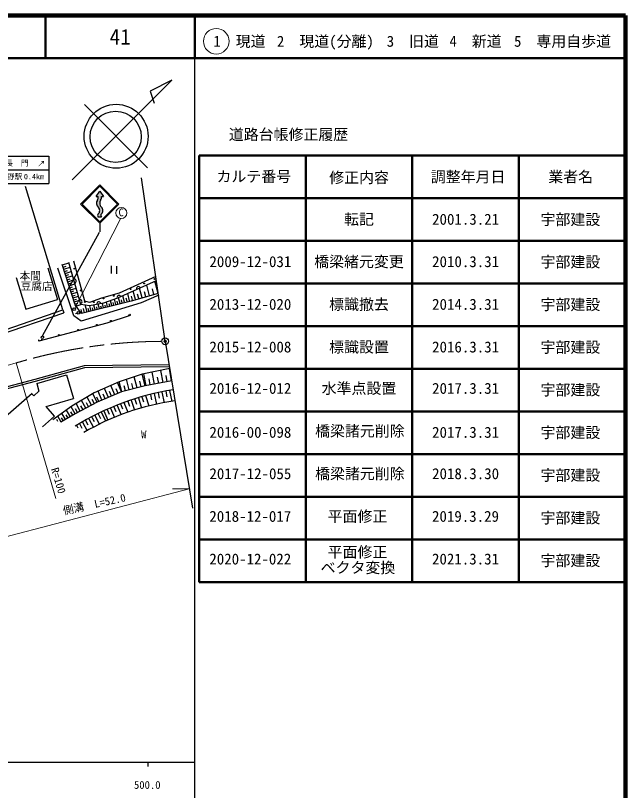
# Model space of a CAD drawing. Units: millimetres, scale not verified. Extents: x 40000 to 680000, y 20000 to 380000.
# Drawn here: x 536947 to 680000, y 198357 to 380000 of the extents above; entities that cross this region are included whole.
import ezdxf
from ezdxf.enums import TextEntityAlignment as Align

# ---------------------------------------------------------------- set-up
doc = ezdxf.new("R2010")
doc.units = ezdxf.units.MM
doc.header["$LTSCALE"] = 1000
doc.header["$PDMODE"] = 32
doc.header["$PDSIZE"] = 500
doc.linetypes.add('CHAIN', pattern=[18.5, 12, -1.5, 3.5, -1.5])
for name, color, linetype, lineweight in [('M-BGD', 7, 'Continuous', 25), ('M-BMK', 2, 'CHAIN', 13), ('M-BMK-SRVR', 3, 'Continuous', 25), ('M-STR-HTXT', 7, 'Continuous', 13), ('M-STR-STRC', 7, 'Continuous', 25), ('M-TTL', 2, 'Continuous', 140), ('M-TTL-BAND', 7, 'Continuous', 25), ('M-TTL-FRAM', 2, 'Continuous', 50), ('M-TTL-LINE', 7, 'Continuous', 50), ('M-TTL-TXT', 7, 'Continuous', 18)]:
    doc.layers.add(name, color=color, linetype=linetype, lineweight=lineweight)
doc.layers.add('M-OTRS', color=6, linetype='Continuous')
doc.styles.add('ＭＳ ゴシック', font='')
doc.styles.get('ＭＳ ゴシック').set_extended_font_data('MS Gothic')

msp = doc.modelspace()

# ---------------------------------------------------------------- hatches: boundary and pattern name
at = {"layer": 'M-STR-STRC'}
msp.add_hatch(color=256, dxfattribs=at).paths.add_polyline_path([(556711, 338863), (555836, 337613), (556336, 337613), (556344, 337566), (556350, 337520), (556354, 337473), (556357, 337426), (556357, 337380), (556356, 337333), (556353, 337286), (556348, 337239), (556341, 337193), (556333, 337147), (556323, 337101), (556310, 337056), (556297, 337011), (556281, 336967), (556263, 336923), (556244, 336881), (556224, 336838), (556201, 336797), (556177, 336757), (556152, 336718), (556149, 336713), (556121, 336670), (556096, 336625), (556072, 336580), (556050, 336534), (556029, 336487), (556011, 336439), (555995, 336390), (555980, 336341), (555967, 336291), (555957, 336241), (555948, 336191), (555941, 336140), (555937, 336089), (555934, 336038), (555933, 335986), (555935, 335935), (555938, 335884), (555943, 335833), (555951, 335782), (555960, 335732), (555971, 335682), (555984, 335632), (556000, 335583), (556017, 335535), (556036, 335487), (556057, 335441), (556079, 335395), (556104, 335350), (556130, 335305), (556158, 335262), (556187, 335221), (556219, 335180), (556251, 335140), (556286, 335102), (556321, 335066), (556336, 335051), (556366, 335028), (556394, 335003), (556422, 334977), (556448, 334950), (556474, 334922), (556498, 334893), (556521, 334863), (556543, 334833), (556564, 334801), (556583, 334769), (556601, 334736), (556618, 334702), (556634, 334667), (556648, 334632), (556661, 334597), (556672, 334561), (556682, 334524), (556691, 334488), (556698, 334450), (556703, 334413), (556707, 334376), (556710, 334338), (556711, 334300), (556711, 334262), (556709, 334225), (556706, 334187), (556701, 334149), (556695, 334112), (556687, 334075), (556678, 334039), (556667, 334002), (556655, 333966), (556642, 333931), (556627, 333896), (556611, 333862), (556594, 333829), (556575, 333796), (556555, 333764), (556534, 333733), (556511, 333702), (556488, 333673), (556463, 333644), (556437, 333617), (556410, 333590), (556382, 333565), (556353, 333540), (556336, 333527), (556322, 333506), (556308, 333484), (556295, 333462), (556283, 333440), (556272, 333417), (556262, 333394), (556252, 333370), (556244, 333346), (556237, 333321), (556230, 333297), (556225, 333272), (556220, 333247), (556217, 333222), (556214, 333196), (556213, 333171), (556212, 333145), (556213, 333120), (556215, 333094), (556217, 333069), (556221, 333044), (556225, 333019), (556231, 332994), (556237, 332969), (556244, 332945), (556253, 332921), (556262, 332897), (556272, 332873), (556284, 332851), (556296, 332828), (556308, 332806), (556322, 332785), (556336, 332765), (557086, 332765), (557072, 332784), (557059, 332804), (557046, 332825), (557034, 332846), (557023, 332868), (557013, 332890), (557004, 332913), (556995, 332935), (556988, 332958), (556981, 332982), (556976, 333005), (556971, 333029), (556967, 333053), (556965, 333077), (556963, 333101), (556962, 333126), (556962, 333150), (556963, 333174), (556965, 333198), (556968, 333222), (556972, 333246), (556976, 333270), (556982, 333294), (556989, 333317), (556996, 333340), (557005, 333363), (557014, 333385), (557024, 333407), (557035, 333429), (557047, 333450), (557060, 333471), (557073, 333491), (557086, 333509), (557116, 333533), (557145, 333559), (557173, 333585), (557200, 333613), (557225, 333642), (557250, 333672), (557273, 333702), (557295, 333734), (557316, 333766), (557335, 333800), (557354, 333834), (557371, 333868), (557386, 333903), (557400, 333939), (557413, 333976), (557424, 334013), (557434, 334050), (557442, 334088), (557449, 334125), (557454, 334164), (557458, 334202), (557460, 334240), (557461, 334279), (557460, 334317), (557458, 334356), (557455, 334394), (557449, 334432), (557443, 334470), (557434, 334508), (557425, 334545), (557414, 334582), (557401, 334619), (557387, 334655), (557372, 334690), (557355, 334725), (557337, 334759), (557317, 334792), (557296, 334824), (557274, 334856), (557251, 334887), (557227, 334917), (557201, 334945), (557175, 334973), (557147, 335000), (557118, 335026), (557088, 335050), (557085, 335052), (557049, 335088), (557014, 335126), (556981, 335165), (556949, 335205), (556919, 335247), (556890, 335289), (556863, 335333), (556838, 335378), (556815, 335423), (556793, 335470), (556774, 335517), (556756, 335565), (556740, 335614), (556726, 335663), (556714, 335713), (556704, 335763), (556696, 335814), (556690, 335865), (556686, 335916), (556683, 335967), (556683, 336018), (556685, 336069), (556689, 336120), (556695, 336171), (556703, 336222), (556713, 336272), (556725, 336322), (556739, 336372), (556755, 336420), (556772, 336468), (556792, 336516), (556813, 336562), (556836, 336608), (556861, 336653), (556888, 336697), (556899, 336713), (556924, 336752), (556949, 336793), (556971, 336834), (556992, 336876), (557011, 336918), (557029, 336962), (557045, 337006), (557059, 337051), (557071, 337096), (557082, 337142), (557091, 337188), (557098, 337234), (557103, 337281), (557106, 337327), (557107, 337374), (557107, 337421), (557105, 337468), (557101, 337515), (557095, 337561), (557087, 337607), (557086, 337613), (557586, 337613)])

# ---------------------------------------------------------------- linework, layer by layer
at = {"layer": 'M-BGD'}
for p, q in [((550266, 341465), (573623, 364818)), ((573623, 364818), (568548, 362297)), ((568548, 362297), (569492, 359449)), ((553096, 359143), (567943, 344292)), ((572044, 303636), (566462, 341940)), ((548069, 310987), (539326, 339899)), ((550904, 312206), (547908, 321627)), ((547933, 321553), (549440, 322052)), ((552253, 312252), (549418, 322130)), ((553213, 313075), (550607, 322404)), ((544515, 320858), (546779, 313418)), ((550607, 309645), (546857, 320803)), ((548102, 321040), (548846, 321286)), ((548272, 320527), (549738, 321012)), ((548437, 320028), (549160, 320267)), ((548602, 319528), (550029, 320000)), ((559384, 321297), (559355, 319497)), ((560705, 319475), (560734, 321275)), ((537074, 318594), (539339, 311153)), ((548763, 319042), (549466, 319275)), ((548923, 318557), (550311, 319015)), ((549080, 318082), (549765, 318308)), ((549237, 317607), (550588, 318053)), ((569859, 318791), (561262, 314904)), ((549394, 317132), (550060, 317352)), ((549551, 316658), (550864, 317092)), ((549708, 316183), (550355, 316397)), ((549865, 315708), (551140, 316130)), ((569951, 317831), (560850, 313715)), ((566638, 313854), (566061, 316072)), ((568403, 314313), (567746, 316834)), ((570408, 314836), (569662, 317700)), ((550022, 315233), (550650, 315441)), ((550179, 314759), (551416, 315168)), ((550336, 314284), (550945, 314485)), ((561262, 314904), (557100, 313761)), ((562518, 312780), (562124, 314291)), ((563720, 313093), (563272, 314811)), ((570408, 314836), (564074, 313052)), ((565086, 313449), (564577, 315401)), ((565862, 313651), (565590, 314694)), ((570545, 314447), (566429, 312618)), ((567521, 314083), (567212, 315268)), ((569405, 314574), (569055, 315921)), ((539339, 311153), (546779, 313418)), ((550493, 313809), (551692, 314206)), ((550650, 313335), (551240, 313530)), ((550807, 312860), (551968, 313244)), ((550964, 312385), (551535, 312574)), ((566429, 312618), (552344, 308365)), ((564074, 313052), (552413, 310148)), ((554265, 312709), (553213, 313075)), ((557100, 313761), (554265, 312709)), ((557558, 312572), (554265, 311932)), ((557589, 311496), (557321, 312526)), ((560850, 313715), (557558, 312572)), ((558557, 311748), (558277, 312822)), ((559041, 311875), (558896, 312430)), ((559524, 312001), (559225, 313151)), ((560008, 312127), (559853, 312721)), ((560492, 312253), (560173, 313480)), ((560976, 312379), (560811, 313011)), ((561460, 312505), (561114, 313834)), ((561989, 312642), (561804, 313353)), ((563119, 312937), (562908, 313744)), ((564403, 313271), (564164, 314188)), ((530483, 304988), (548069, 310987)), ((548069, 310987), (548295, 310325)), ((552413, 310148), (550904, 312206)), ((551121, 311910), (552244, 312282)), ((554265, 311932), (552253, 312252)), ((552555, 310185), (552320, 311087)), ((553136, 310337), (552881, 311317)), ((553718, 310488), (553285, 312150)), ((554202, 310614), (554018, 311321)), ((554686, 310740), (554370, 311952)), ((555170, 310866), (555016, 311457)), ((555654, 310992), (555354, 312143)), ((556137, 311118), (555992, 311679)), ((556621, 311244), (556337, 312335)), ((557105, 311370), (556967, 311900)), ((558073, 311622), (557938, 312140)), ((530709, 304326), (548295, 310325)), ((552344, 308365), (550607, 309645)), ((551027, 310171), (551393, 310245)), ((551980, 310366), (552522, 310476)), ((558432, 307994), (563919, 309732)), ((542517, 303741), (558432, 307994)), ((572044, 303636), (578443, 264517)), ((541534, 294755), (553104, 298002)), ((553104, 298002), (572929, 298226)), ((541664, 294273), (553175, 297503)), ((553175, 297503), (573010, 297727)), ((573111, 297248), (566640, 295944)), ((569538, 293596), (569016, 296423)), ((571540, 293965), (571012, 296825)), ((573565, 294339), (573031, 297231)), ((521481, 289542), (541534, 294755)), ((521717, 289087), (541664, 294273)), ((541916, 293728), (548925, 295787)), ((548925, 295787), (550566, 290203)), ((566640, 295944), (561290, 294161)), ((563631, 292233), (562989, 294727)), ((565468, 292705), (564793, 295329)), ((566431, 292953), (566085, 294298)), ((567395, 293200), (566687, 295954)), ((567559, 293231), (567043, 296026)), ((573591, 294344), (567395, 293200)), ((568548, 293413), (568289, 294819)), ((570539, 293781), (570276, 295202)), ((572552, 294152), (572287, 295590)), ((541916, 293728), (542448, 291918)), ((561290, 294161), (555436, 291554)), ((558720, 290471), (557821, 292616)), ((560244, 291111), (559331, 293289)), ((561019, 291435), (560558, 292533)), ((561793, 291760), (560865, 293972)), ((561885, 291784), (561275, 294154)), ((567395, 293200), (561793, 291760)), ((562758, 292008), (562445, 293225)), ((564549, 292469), (564220, 293748)), ((540871, 291394), (532371, 283999)), ((541229, 290857), (540808, 291340)), ((542448, 291918), (541229, 290857)), ((555436, 291554), (550131, 288399)), ((556122, 289382), (555077, 291341)), ((561793, 291760), (556122, 289382)), ((557219, 289842), (556333, 291954)), ((557969, 290157), (557523, 291221)), ((559482, 290791), (559029, 291872)), ((566611, 290639), (566992, 289437)), ((567462, 290908), (568231, 288478)), ((568601, 291196), (568861, 289934)), ((569489, 291379), (570011, 288843)), ((570384, 291564), (570647, 290290)), ((571280, 291748), (571807, 289190)), ((572183, 291934), (572448, 290650)), ((573086, 292121), (573618, 289540)), ((544160, 288321), (550566, 290203)), ((556122, 289382), (550977, 286638)), ((552142, 287259), (551196, 289032)), ((553425, 287943), (552447, 289776)), ((554088, 288297), (553591, 289229)), ((554751, 288651), (553740, 290545)), ((555437, 289016), (554923, 289980)), ((556480, 289532), (556040, 290580)), ((561554, 288945), (562021, 287832)), ((562336, 289273), (563274, 287038)), ((562465, 289326), (562528, 289129)), ((563280, 289584), (563645, 288432)), ((564095, 289842), (564833, 287514)), ((564928, 290106), (565301, 288929)), ((565760, 290370), (566514, 287991)), ((546108, 286081), (544160, 288321)), ((550131, 288399), (545673, 285266)), ((549813, 285949), (548882, 287521)), ((550395, 286294), (549916, 287102)), ((550977, 286638), (549993, 288301)), ((551521, 286928), (551056, 287800)), ((552783, 287601), (552302, 288503)), ((557048, 287009), (558146, 284909)), ((557683, 287322), (558598, 285141)), ((558452, 287644), (558910, 286551)), ((559221, 287966), (560142, 285770)), ((559996, 288292), (560459, 287189)), ((560772, 288617), (561701, 286401)), ((543248, 283593), (546108, 286081)), ((546891, 284879), (546631, 285318)), ((547672, 284682), (546841, 286087)), ((550977, 286638), (547616, 284649)), ((548192, 284990), (547764, 285712)), ((548712, 285298), (547833, 286784)), ((549263, 285623), (548810, 286388)), ((554122, 285480), (555209, 283399)), ((554854, 285862), (555399, 284819)), ((555585, 286245), (556678, 284154)), ((556317, 286627), (556864, 285579)), ((551216, 283961), (551544, 283333)), ((551941, 284340), (552481, 283307)), ((552666, 284719), (553748, 282648)), ((553394, 285099), (553936, 284061))]:
    msp.add_line(p, q, dxfattribs=at)
for centre, radius in [((560550, 351687), 7500), ((560432, 351582), 6000), ((550744, 320666), 100), ((569539, 318243), 100), ((567115, 317191), 100), ((552253, 315544), 100), ((559981, 314310), 100), ((563960, 315864), 100), ((553213, 312846), 100), ((555317, 312801), 100), ((557603, 313669), 100), ((550688, 311156), 300), ((551684, 310318), 300), ((563611, 309755), 100), ((556054, 307469), 100), ((559335, 308429), 100), ((547136, 305113), 100), ((551652, 306314), 100), ((543262, 304568), 300), ((543163, 304022), 100)]:
    msp.add_circle(centre, radius, dxfattribs=at)
for centre, radius, start, end in [((550679, 317736), 500, 286.01544, 106.01544), ((565786, 315947), 500, 24.3354, 204.3354), ((561230, 313887), 500, 24.28445, 203.52565), ((552058, 312930), 500, 286.01544, 106.01544), ((556480, 312362), 500, 11.00354, 191.00354), ((563813, 309795), 124, 329.48976, 104.25003), ((542477, 303840), 106, 89.69222, 292.07884), ((584247, 229098), 64031, 99.30935, 121.35179), ((582365, 232049), 58185, 97.92178, 120.3745)]:
    msp.add_arc(centre, radius, start, end, dxfattribs=at)
at = {"layer": 'M-BMK'}
msp.add_line((537074, 298558), (494986, 286381), dxfattribs=at)
msp.add_arc((571994, 181017), 122619, 90.35058, 106.54605, dxfattribs=at)
at = {"layer": 'M-BMK-SRVR'}
msp.add_circle((572044, 303636), 800, dxfattribs=at)
at = {"layer": 'M-OTRS'}
msp.add_point((572044, 303636), dxfattribs=at)
at = {"layer": 'M-STR-HTXT'}
for p, q in [((550880, 311441), (561589, 332337)), ((537074, 298558), (546391, 266799)), ((531501, 257017), (577698, 269070)), ((577698, 269070), (573779, 269053))]:
    msp.add_line(p, q, dxfattribs=at)
msp.add_circle((561760, 333727), 1300, dxfattribs=at)
at = {"layer": 'M-STR-STRC'}
for p, q in [((529781, 346996), (544781, 346996)), ((544781, 346996), (544781, 340663)), ((529781, 343830), (544781, 343830)), ((529781, 340663), (544781, 340663)), ((552212, 335814), (556712, 340314)), ((552565, 335814), (556712, 339961)), ((561212, 335814), (556712, 340314)), ((560859, 335814), (556712, 339961)), ((555836, 337613), (556711, 338863)), ((556711, 338863), (557586, 337613)), ((555836, 337613), (556336, 337613)), ((557086, 337613), (557586, 337613)), ((552212, 335814), (556712, 331313)), ((552565, 335814), (556712, 331667)), ((556712, 331667), (560859, 335814)), ((556712, 331314), (561212, 335814)), ((557086, 332765), (556336, 332765)), ((556712, 331313), (556712, 329313)), ((543262, 304930), (556619, 329199))]:
    msp.add_line(p, q, dxfattribs=at)
for centre, radius, start, end in [((557239, 335995), 1306, 146.61414, 226.26108), ((555164, 337388), 1194, 325.59426, 10.8565), ((557988, 335995), 1305, 146.60657, 226.22181), ((555913, 337388), 1194, 325.60114, 10.85457), ((555749, 334289), 962, 307.59913, 52.40087), ((556480, 334280), 981, 308.18199, 51.89869), ((556862, 333146), 649, 144.05104, 215.94576), ((557580, 333136), 618, 142.95174, 216.9996)]:
    msp.add_arc(centre, radius, start, end, dxfattribs=at)
at = {"layer": 'M-TTL'}
for p, q in [((680000, 380000), (40000, 380000)), ((680000, 20000), (680000, 380000))]:
    msp.add_line(p, q, dxfattribs=at)
at = {"layer": 'M-TTL-BAND'}
for p, q in [((579000, 20000), (579000, 370000)), ((40000, 205000), (579000, 205000)), ((568000, 205000), (568000, 204000))]:
    msp.add_line(p, q, dxfattribs=at)
at = {"layer": 'M-TTL-FRAM'}
for p, q in [((580000, 347197), (580000, 247197)), ((580000, 347197), (680000, 347197)), ((580000, 247197), (680000, 247197))]:
    msp.add_line(p, q, dxfattribs=at)
at = {"layer": 'M-TTL-LINE'}
for p, q in [((543997, 380000), (543997, 370000)), ((579000, 380000), (579000, 370000)), ((40000, 370000), (680000, 370000)), ((605000, 347197), (605000, 247197)), ((630000, 347197), (630000, 247197)), ((655000, 347197), (655000, 247197)), ((580000, 337197), (680000, 337197)), ((580000, 327197), (680000, 327197)), ((580000, 317197), (680000, 317197)), ((580000, 307197), (680000, 307197)), ((580000, 297197), (680000, 297197)), ((580000, 287197), (680000, 287197)), ((580000, 277197), (680000, 277197)), ((580000, 267197), (680000, 267197)), ((580000, 257197), (680000, 257197))]:
    msp.add_line(p, q, dxfattribs=at)
at = {"layer": 'M-TTL-TXT'}
msp.add_circle((584031, 373958), 3000, dxfattribs=at)

# ---------------------------------------------------------------- texts
at = {"layer": 'M-BGD', "style": 'ＭＳ ゴシック'}
for s, p in [('本間', (537905, 317512)), ('豆腐店', (538166, 315105))]:
    msp.add_text(s, height=1833, dxfattribs=at).set_placement(p, align=Align.BOTTOM_LEFT)
msp.add_text('W', height=1833, dxfattribs=at).set_placement((567029, 281836), align=Align.MIDDLE_CENTER)
at = {"layer": 'M-STR-HTXT', "style": 'ＭＳ ゴシック'}
msp.add_text('C', height=1833, dxfattribs=at).set_placement((561100, 332388), align=Align.BOTTOM_LEFT)
msp.add_text('R=100', height=1833, rotation=286.761, dxfattribs=at).set_placement((544717, 273563), align=Align.BOTTOM_LEFT)
msp.add_text('側溝\u3000L=52.0', height=1833, rotation=12.235, dxfattribs=at).set_placement((555741, 264049), align=Align.BOTTOM_CENTER)
at = {"layer": 'M-STR-STRC', "style": 'ＭＳ ゴシック'}
for s, p in [('長\u3000門', (537281, 345413)), ('粟野駅', (535787, 342246)), ('0.4km', (541287, 342246))]:
    msp.add_text(s, height=1320, dxfattribs=at).set_placement(p, align=Align.MIDDLE_CENTER)
msp.add_text('→', height=1320, rotation=44.215, dxfattribs=at).set_placement((543044, 345287), align=Align.MIDDLE_CENTER)
at = {"layer": 'M-TTL-BAND', "style": 'ＭＳ ゴシック'}
msp.add_text('500.0', height=1833, dxfattribs=at).set_placement((567844, 198195), align=Align.BOTTOM_CENTER)
at = {"layer": 'M-TTL-TXT', "style": 'ＭＳ ゴシック'}
for s, height, p in [('41', 3666, (561497, 375000)), ('1\u3000現道', 2566, (589448, 373958)), ('2\u3000現道(分離)', 2566, (609619, 373958)), ('3\u3000旧道', 2566, (630121, 373958)), ('4\u3000新道', 2566, (644824, 373958)), ('5\u3000専用自歩道', 2566, (665228, 373958)), ('道路台帳修正履歴', 2566, (600968, 352113)), ('カルテ番号', 2566, (592839, 342277)), ('修正内容', 2566, (617509, 342023)), ('調整年月日', 2566, (643089, 342197)), ('業者名', 2566, (667134, 342197)), ('転記', 2566, (617500, 332245)), ('2001.3.21', 2566, (642500, 332245)), ('宇部建設', 2566, (667077, 332189)), ('2009-12-031', 2566, (592031, 322310)), ('橋梁緒元変更', 2566, (617500, 322310)), ('2010.3.31', 2566, (642500, 322310)), ('宇部建設', 2566, (667077, 322253)), ('2013-12-020', 2566, (592031, 312310)), ('標識撤去', 2566, (617500, 312310)), ('2014.3.31', 2566, (642500, 312310)), ('宇部建設', 2566, (667077, 312253)), ('2015-12-008', 2566, (592031, 302310)), ('標識設置', 2566, (617500, 302310)), ('2016.3.31', 2566, (642500, 302310)), ('宇部建設', 2566, (667077, 302253)), ('宇部建設', 2566, (667077, 292253)), ('2016-00-098', 2566, (592031, 282310)), ('2017.3.31', 2566, (642500, 282310)), ('宇部建設', 2566, (667077, 282253)), ('宇部建設', 2566, (667077, 272253)), ('宇部建設', 2566, (667077, 262253)), ('宇部建設', 2566, (667077, 252253))]:
    msp.add_text(s, height=height, dxfattribs=at).set_placement(p, align=Align.MIDDLE_CENTER)
for s, p in [('水準点設置', (617500, 290560)), ('2016-12-012', (592031, 290560)), ('2017.3.31', (642500, 290560)), ('2017-12-055', (592031, 270560)), ('2018.3.30', (642500, 270560))]:
    msp.add_text(s, height=2566, dxfattribs=at).set_placement(p, align=Align.BOTTOM_CENTER)
for s, p in [('橋梁諸元削除', (607206, 280560)), ('橋梁諸元削除', (607206, 270560)), ('2018-12-017', (582406, 260560)), ('平面修正', (610150, 260560)), ('2019.3.29', (634625, 260560)), ('平面修正', (610150, 252206)), ('2020-12-022', (582406, 250560)), ('2021.3.31', (634625, 250560)), ('ベクタ変換', (608504, 248548))]:
    msp.add_text(s, height=2566, dxfattribs=at).set_placement(p, align=Align.BOTTOM_LEFT)

doc.saveas('drawing.dxf')
